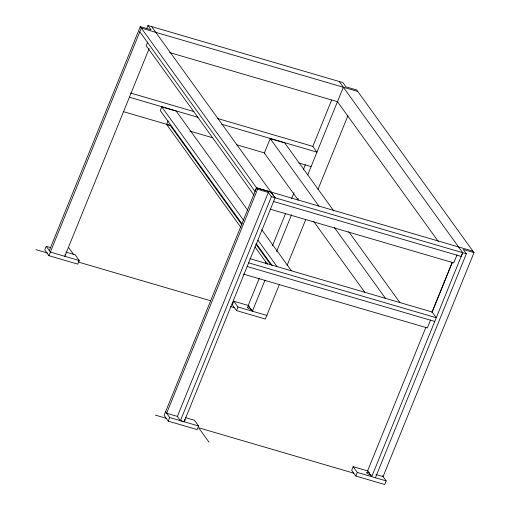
<?xml version="1.0" encoding="UTF-8"?>
<svg xmlns="http://www.w3.org/2000/svg" width="510" height="510" viewBox="0 0 510 510"><rect width="100%" height="100%" fill="white"/><g stroke="black" fill="none" stroke-linecap="round" stroke-linejoin="round"><path stroke-width="0.76" d="M50.783 247.656L46.225 246.317L44.759 249.932L48.909 255.688L77.769 264.135L79.235 260.521L75.085 254.764L65.968 252.099M49.317 250.608L140.263 26.641L151.011 29.79L147.919 25.5L146.721 28.445M48.909 255.688L141.321 28.107L357.759 91.456M147.658 42.12L146.204 45.709L254.005 195.126M64.808 256.3L149.169 48.539M247.752 210.273L176.192 111.091L161.759 106.87L160.267 110.555L242.046 223.903M240.988 227.511L166.642 124.472L168.102 120.876M333.897 211.102L284.637 142.832L270.211 138.612L264.339 153.064L298.261 200.079M375.417 477.742L466.357 253.776L275.113 197.816L270.963 192.06L256.517 187.82L164.105 415.395L168.262 421.152L197.121 429.598L198.588 425.984L194.431 420.227L185.321 417.562M140.263 26.641L256.562 187.827L255.064 191.518L139.823 31.792M270.963 192.06L275.062 197.803L184.116 421.77L180.432 420.686L177.384 416.409L166.617 413.247L257.563 189.28L256.517 187.82M168.262 421.152L169.728 417.537L165.578 411.78L166.617 413.247M177.384 416.409L268.324 192.442L257.563 189.28M180.432 420.686L271.377 196.72L268.324 192.442M248.995 305.668L233.803 301.219L232.337 304.833L236.487 310.59L265.347 319.037L279.378 284.478M236.487 310.59L237.96 306.975L233.803 301.219M259.303 278.186L248.236 305.445L252.386 311.202L264.951 280.258M265.283 263.453L265.882 261.974M272.467 245.769L285.625 213.352M291.612 198.619L294.002 192.723M303.278 169.887L305.375 164.73M312.853 146.313L331.698 99.896M276.618 251.526L291.573 214.691M297.559 199.952L298.159 198.479M307.728 174.904L343.332 87.236M287.155 265.327L305.707 219.651M317.972 189.44L347.884 115.77M368.341 471.132L353.156 466.682L351.69 470.296L355.84 476.053L384.699 484.5L386.166 480.885L382.474 475.773M355.84 476.053L357.306 472.438L353.156 466.682M425.92 327.248L367.582 470.908L371.739 476.665L462.678 252.699M431.9 312.509L452.242 262.414M248.689 262.841L436.311 317.755L432.155 311.999L452.402 262.14M430.555 320.025L427.348 327.924L243.538 274.125M456.979 255L453.772 262.899L269.969 209.1M147.919 25.5L342.854 82.556L345.952 86.84L356.7 89.989L474.013 252.635L383.074 476.601L375.908 474.504M169.709 52.587L337.461 101.688L438.294 241.447M130.585 93.03L193.876 111.556M217.509 118.473L312.828 146.37L316.978 152.127L221.665 124.23M129.4 97.225L198.027 117.313M123.528 111.684L170.805 125.517M189.867 131.095L212.746 137.789M236.385 144.712L264.594 152.968M298.911 163.009L311.113 166.585M166.642 124.472L170.321 125.543L241.88 224.725M256.562 187.827L473 251.175M474.013 252.635L463.265 249.486L466.357 253.776M273.621 201.501L461.238 256.415L462.736 252.73L339.175 81.479M249.874 258.647L432.155 311.999M247.191 266.526L434.813 321.44M79.235 260.521L50.375 252.074L46.225 246.317M237.96 306.975L266.813 315.422M35.987 249.651L47.379 252.985M210.7 300.785L79.273 262.318L78.368 261.069M230.565 306.599L234.39 307.721M169.728 417.537L198.588 425.984M357.306 472.438L386.166 480.885M155.365 415.108L166.764 418.442M353.761 473.178L198.651 427.775L209.03 442.164M271.377 196.72L275.062 197.803M348.764 231.706L399.878 302.551M270.211 138.612L318.999 206.231M334.337 227.485L385.452 298.331M313.599 221.334L364.707 292.173M151.597 26.577L270.988 192.053M261.694 229.596L291.433 270.81M161.759 106.87L243.544 220.218M257.952 240.184L277 266.59M256.453 243.869L272.251 265.767M255.822 244.048L270.689 264.658M254.93 246.834L267.476 264.225M68.888 247.93L73.854 254.815M251.883 309.672A3.277 0.822 22.1 0 1 247.516 307.626A3.277 0.822 22.1 0 1 249.466 307.154M65.662 254.28A3.277 0.822 22.1 0 1 64.929 254.86M184.697 419.411A3.277 0.822 22.1 0 1 184.276 420.323M371.235 475.135A3.277 0.822 22.1 0 1 366.728 472.929A3.277 0.822 22.1 0 1 369.603 472.878"/></g></svg>
